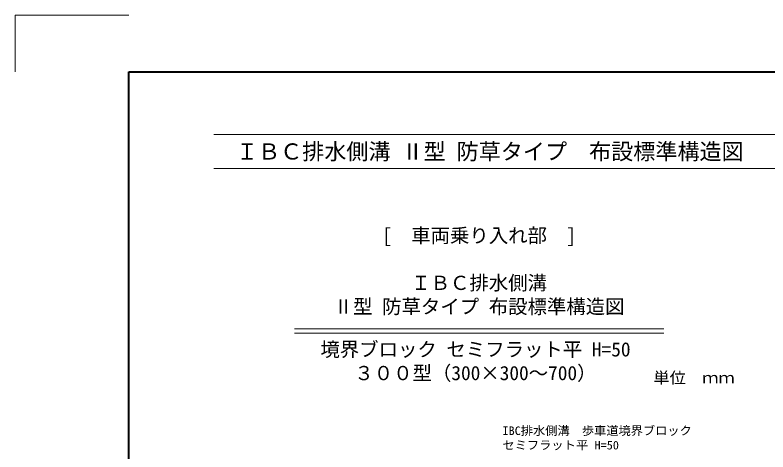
# Model space of a CAD drawing. Units: millimetres at full size; details may follow other scales. Extents: x 164402 to 209100, y 872507 to 885397.
# Drawn here: x 191147 to 193797, y 876910 to 878447 of the extents above; entities that cross this region are included whole.
import ezdxf
from ezdxf.enums import TextEntityAlignment as Align

# ---------------------------------------------------------------- set-up
doc = ezdxf.new("R2010")
doc.units = ezdxf.units.MM
doc.header["$LTSCALE"] = 40
for name, color, linetype, lineweight in [('0_2', 7, 'Continuous', 13), ('Defpoints_3', 8, 'Continuous', 0), ('図枠', 7, 'Continuous', 5), ('寸法線', 7, 'Continuous', 13)]:
    doc.layers.add(name, color=color, linetype=linetype, lineweight=lineweight)
doc.layers.add('文字', color=7, linetype='Continuous')
doc.styles.add('ＭＳ ゴシック', font='')
doc.styles.add('ＭＳ 明朝', font='')
doc.styles.get('ＭＳ ゴシック').set_extended_font_data('MS Gothic')
doc.styles.get('ＭＳ 明朝').set_extended_font_data('MS Mincho')

msp = doc.modelspace()

# ---------------------------------------------------------------- linework, layer by layer
at = {"layer": '0_2', "lineweight": 20}
for p, q in [((192130.66, 877343.55), (193430.66, 877343.55)), ((192130.66, 877328.55), (193430.66, 877328.55))]:
    msp.add_line(p, q, dxfattribs=at)
at = {"layer": 'Defpoints_3', "color": 7, "lineweight": 13}
for p, q in [((191147.4, 878447.22), (191547.4, 878447.22)), ((191147.4, 878247.22), (191147.4, 878447.22))]:
    msp.add_line(p, q, dxfattribs=at)
at = {"layer": '図枠', "lineweight": 40}
for p, q in [((191547.4, 872707.22), (191547.4, 878247.22)), ((191547.4, 878247.22), (199347.4, 878247.22))]:
    msp.add_line(p, q, dxfattribs=at)
at = {"layer": '図枠', "lineweight": 13}
for p, q in [((191847.4, 878027.22), (199047.4, 878027.22)), ((191847.4, 877907.22), (199047.4, 877907.22))]:
    msp.add_line(p, q, dxfattribs=at)

# ---------------------------------------------------------------- texts
at = {"layer": '図枠', "style": 'ＭＳ ゴシック'}
msp.add_text('\u3000ＩＢＣ排水側溝 Ⅱ型 防草タイプ\u3000布設標準構造図', height=56.96, dxfattribs=at).set_placement((191847.4, 877967.22), align=Align.MIDDLE_LEFT)
at = {"layer": '寸法線', "style": 'ＭＳ 明朝', "width": 1.05}
for s, p in [('IBC排水側溝\u3000歩車道境界ブロック', (192863.11, 876960.71)), ('セミフラット', (192863.11, 876909.86)), ('平', (193122.31, 876909.86)), ('H=50', (193187.11, 876909.86))]:
    msp.add_text(s, height=30.02, dxfattribs=at).set_placement(p, align=Align.BOTTOM_LEFT)
at = {"layer": '文字', "style": 'ＭＳ 明朝'}
for s, p in [('[\u3000車両乗り入れ部\u3000]', (192439.48, 877696.68)), ('ＩＢＣ排水側溝', (192541.86, 877530.01)), ('Ⅱ型 防草タイプ 布設標準構造図', (192268.86, 877446.68)), ('境界ブロック セミフラット平 H=50', (192222.29, 877295.97)), ('３００型（300×300～700）', (192341.73, 877212.64))]:
    msp.add_text(s, height=50.04, dxfattribs=at).set_placement(p, align=Align.TOP_LEFT)
at = {"layer": '文字', "style": 'ＭＳ 明朝', "width": 1.05}
msp.add_text('単位\u3000ｍｍ', height=40.03, dxfattribs=at).set_placement((193680.66, 877139.02), align=Align.BOTTOM_RIGHT)

doc.saveas('drawing.dxf')
